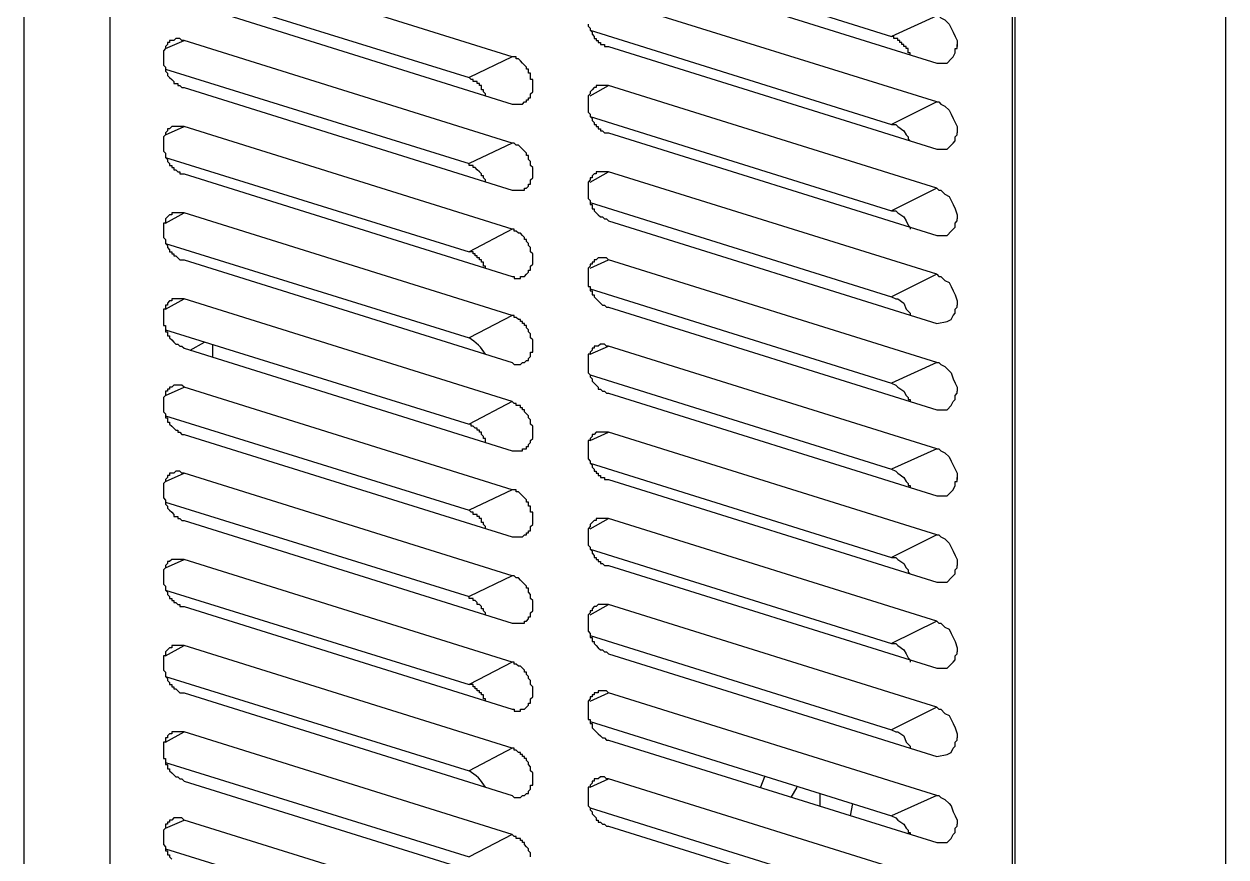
# Model space of a CAD drawing. Header units: millimetres. Extents: x 2689 to 2999, y 977 to 1485.
# Drawn here: x 2757.8 to 2808.9, y 1078.5 to 1113.9 of the extents above; entities that cross this region are included whole.
import ezdxf

# ---------------------------------------------------------------- set-up
doc = ezdxf.new("R2010")
doc.units = ezdxf.units.MM
doc.layers.add('PDF_几何图形', color=7, linetype='Continuous')

msp = doc.modelspace()

# ---------------------------------------------------------------- linework, layer by layer
at = {"layer": 'PDF_几何图形', "lineweight": -3}
for points in [[(2757.764, 1036.04), (2757.764, 1159.613)], [(2808.904, 1011.517), (2808.904, 1152.195)], [(2761.429, 1046.949), (2761.429, 1146.435)], [(2799.828, 1034.905), (2799.828, 1134.305)], [(2799.915, 1134.392), (2799.915, 1034.993)], [(2781.85, 1117.375), (2794.679, 1113.36)], [(2778.534, 1112.488), (2764.571, 1116.851)], [(2782.636, 1116.589), (2796.599, 1112.226)], [(2763.786, 1115.629), (2776.701, 1111.615)], [(2796.599, 1110.568), (2782.636, 1114.931)], [(2764.571, 1114.844), (2778.534, 1110.48)], [(2781.763, 1113.884), (2781.763, 1113.797), (2781.85, 1113.709), (2781.85, 1113.622), (2781.938, 1113.535), (2781.938, 1113.448), (2782.025, 1113.36), (2782.025, 1113.273), (2782.112, 1113.273), (2782.112, 1113.186), (2782.199, 1113.186), (2782.199, 1113.099), (2782.287, 1113.099), (2782.287, 1113.011), (2782.374, 1113.011), (2782.461, 1113.011), (2782.461, 1112.924), (2782.548, 1112.924), (2782.636, 1112.924)], [(2796.599, 1114.233), (2794.679, 1113.36)], [(2796.599, 1114.233), (2796.686, 1114.233), (2796.773, 1114.146), (2796.948, 1114.059), (2797.122, 1113.884), (2797.21, 1113.709), (2797.297, 1113.535), (2797.384, 1113.36), (2797.471, 1113.186), (2797.471, 1112.924)], [(2781.85, 1113.622), (2794.679, 1109.608)], [(2795.464, 1112.575), (2795.464, 1112.662), (2795.377, 1112.662), (2795.377, 1112.749), (2795.377, 1112.837), (2795.29, 1112.837), (2795.29, 1112.924), (2795.202, 1112.924), (2795.202, 1113.011), (2795.115, 1113.011), (2795.115, 1113.099), (2795.028, 1113.099), (2795.028, 1113.186), (2794.941, 1113.186), (2794.941, 1113.273), (2794.853, 1113.273), (2794.766, 1113.273), (2794.766, 1113.36), (2794.679, 1113.36)], [(2764.571, 1113.186), (2764.484, 1113.186), (2764.396, 1113.273), (2764.309, 1113.273), (2764.222, 1113.273), (2764.135, 1113.186), (2764.047, 1113.186), (2763.96, 1113.186), (2763.96, 1113.099), (2763.873, 1113.099), (2763.873, 1113.011), (2763.786, 1112.924), (2763.786, 1112.837), (2763.698, 1112.749), (2763.698, 1112.662), (2763.698, 1112.575), (2763.698, 1112.488), (2763.698, 1112.4), (2763.698, 1112.313), (2763.698, 1112.226), (2763.698, 1112.139), (2763.786, 1112.051), (2763.786, 1111.964), (2763.786, 1111.877), (2763.873, 1111.789), (2763.873, 1111.702), (2763.96, 1111.615), (2764.047, 1111.528), (2764.135, 1111.44), (2764.135, 1111.353), (2764.222, 1111.353), (2764.309, 1111.353), (2764.309, 1111.266), (2764.396, 1111.266), (2764.484, 1111.179), (2764.571, 1111.179)], [(2763.786, 1112.837), (2764.571, 1113.186)], [(2778.534, 1108.822), (2764.571, 1113.186)], [(2782.636, 1112.924), (2796.599, 1108.561)], [(2797.035, 1112.226), (2797.21, 1112.4), (2797.297, 1112.488), (2797.384, 1112.662), (2797.384, 1112.749), (2797.384, 1112.837), (2797.471, 1112.837), (2797.471, 1113.011)], [(2778.534, 1112.488), (2776.701, 1111.615)], [(2778.534, 1110.48), (2778.621, 1110.48), (2778.709, 1110.48), (2778.796, 1110.48), (2778.883, 1110.48), (2778.97, 1110.48), (2779.058, 1110.568), (2779.145, 1110.568), (2779.145, 1110.655), (2779.232, 1110.655), (2779.232, 1110.742), (2779.319, 1110.742), (2779.319, 1110.83), (2779.319, 1110.917), (2779.407, 1111.004), (2779.407, 1111.091), (2779.407, 1111.179), (2779.407, 1111.266), (2779.407, 1111.353), (2779.407, 1111.44), (2779.407, 1111.528), (2779.319, 1111.528), (2779.319, 1111.615), (2779.319, 1111.702), (2779.319, 1111.79), (2779.232, 1111.79), (2779.232, 1111.877), (2779.232, 1111.964), (2779.145, 1111.964), (2779.145, 1112.051), (2779.058, 1112.139), (2778.97, 1112.226), (2778.883, 1112.313), (2778.796, 1112.4), (2778.709, 1112.4), (2778.709, 1112.488), (2778.621, 1112.488), (2778.534, 1112.488)], [(2763.786, 1111.964), (2776.701, 1107.95)], [(2796.599, 1112.226), (2797.035, 1112.226)], [(2777.4, 1110.83), (2777.4, 1110.917), (2777.312, 1111.004), (2777.312, 1111.091), (2777.225, 1111.091), (2777.225, 1111.179), (2777.225, 1111.266), (2777.138, 1111.266), (2777.138, 1111.353), (2777.05, 1111.353), (2777.05, 1111.44), (2776.963, 1111.44), (2776.876, 1111.44), (2776.876, 1111.528), (2776.789, 1111.528), (2776.701, 1111.615)], [(2764.571, 1111.179), (2778.534, 1106.815)], [(2782.636, 1111.266), (2782.548, 1111.266), (2782.461, 1111.266), (2782.374, 1111.266), (2782.287, 1111.266), (2782.199, 1111.266), (2782.112, 1111.266), (2782.112, 1111.179), (2782.025, 1111.179), (2781.938, 1111.091), (2781.85, 1111.004), (2781.85, 1110.917), (2781.763, 1110.83), (2781.763, 1110.742), (2781.763, 1110.655), (2781.763, 1110.568), (2781.763, 1110.48), (2781.763, 1110.393), (2781.763, 1110.306), (2781.763, 1110.219), (2781.763, 1110.131), (2781.85, 1110.044), (2781.85, 1109.957), (2781.938, 1109.87), (2781.938, 1109.782), (2782.025, 1109.695), (2782.025, 1109.608), (2782.112, 1109.608), (2782.112, 1109.52), (2782.199, 1109.52), (2782.199, 1109.433), (2782.287, 1109.433), (2782.287, 1109.346), (2782.374, 1109.346), (2782.461, 1109.259), (2782.548, 1109.259), (2782.636, 1109.259)], [(2781.85, 1110.83), (2782.636, 1111.266)], [(2796.599, 1106.902), (2782.636, 1111.266)], [(2796.599, 1110.568), (2794.679, 1109.608)], [(2796.599, 1110.568), (2796.686, 1110.568), (2796.773, 1110.48), (2796.948, 1110.393), (2797.122, 1110.219), (2797.21, 1110.044), (2797.297, 1109.87), (2797.384, 1109.695), (2797.471, 1109.52), (2797.471, 1109.259)], [(2781.85, 1109.957), (2794.679, 1105.942)], [(2764.571, 1109.52), (2764.484, 1109.52), (2764.396, 1109.52), (2764.309, 1109.52), (2764.222, 1109.52), (2764.135, 1109.52), (2764.047, 1109.52), (2763.96, 1109.433), (2763.873, 1109.433), (2763.873, 1109.346), (2763.786, 1109.259), (2763.786, 1109.171), (2763.698, 1109.084), (2763.698, 1108.997), (2763.698, 1108.91), (2763.698, 1108.822), (2763.698, 1108.735), (2763.698, 1108.648), (2763.698, 1108.561), (2763.698, 1108.473), (2763.786, 1108.386), (2763.786, 1108.299), (2763.786, 1108.211), (2763.873, 1108.124), (2763.873, 1108.037), (2763.96, 1107.95), (2763.96, 1107.862), (2764.047, 1107.862), (2764.047, 1107.775), (2764.135, 1107.775), (2764.135, 1107.688), (2764.222, 1107.688), (2764.309, 1107.601), (2764.396, 1107.601), (2764.396, 1107.513), (2764.484, 1107.513), (2764.571, 1107.513)], [(2763.786, 1109.171), (2764.571, 1109.52)], [(2778.534, 1105.157), (2764.571, 1109.52)], [(2782.636, 1109.259), (2796.599, 1104.895)], [(2794.679, 1109.608), (2794.853, 1109.608), (2794.941, 1109.52), (2795.202, 1109.346), (2795.29, 1109.171), (2795.377, 1109.084), (2795.377, 1108.997), (2795.464, 1108.91)], [(2797.035, 1108.561), (2797.21, 1108.735), (2797.297, 1108.822), (2797.384, 1108.91), (2797.384, 1109.084), (2797.471, 1109.171), (2797.471, 1109.259)], [(2778.534, 1108.822), (2776.701, 1107.95)], [(2778.534, 1106.815), (2778.621, 1106.815), (2778.709, 1106.815), (2778.796, 1106.815), (2778.883, 1106.815), (2778.97, 1106.815), (2779.058, 1106.815), (2779.058, 1106.902), (2779.145, 1106.902), (2779.232, 1106.99), (2779.232, 1107.077), (2779.319, 1107.077), (2779.319, 1107.164), (2779.319, 1107.251), (2779.407, 1107.339), (2779.407, 1107.426), (2779.407, 1107.513), (2779.407, 1107.601), (2779.407, 1107.688), (2779.407, 1107.775), (2779.319, 1107.862), (2779.319, 1107.95), (2779.319, 1108.037), (2779.232, 1108.124), (2779.232, 1108.211), (2779.232, 1108.299), (2779.145, 1108.299), (2779.145, 1108.386), (2779.058, 1108.473), (2778.97, 1108.561), (2778.883, 1108.648), (2778.796, 1108.735), (2778.709, 1108.735), (2778.621, 1108.822), (2778.534, 1108.822)], [(2763.786, 1108.211), (2776.701, 1104.197)], [(2796.599, 1108.561), (2797.035, 1108.561)], [(2777.4, 1107.164), (2777.4, 1107.251), (2777.312, 1107.339), (2777.312, 1107.426), (2777.225, 1107.426), (2777.225, 1107.513), (2777.138, 1107.601), (2777.05, 1107.688), (2776.963, 1107.775), (2776.876, 1107.775), (2776.876, 1107.862), (2776.789, 1107.862), (2776.701, 1107.862), (2776.701, 1107.95)], [(2764.571, 1107.513), (2778.534, 1103.15)], [(2782.636, 1107.601), (2782.548, 1107.601), (2782.461, 1107.601), (2782.374, 1107.601), (2782.287, 1107.601), (2782.199, 1107.601), (2782.112, 1107.601), (2782.112, 1107.513), (2782.025, 1107.513), (2781.938, 1107.426), (2781.938, 1107.339), (2781.85, 1107.339), (2781.85, 1107.251), (2781.763, 1107.164), (2781.763, 1107.077), (2781.763, 1106.99), (2781.763, 1106.902), (2781.763, 1106.815), (2781.763, 1106.728), (2781.763, 1106.641), (2781.763, 1106.553), (2781.763, 1106.466), (2781.85, 1106.379), (2781.85, 1106.292), (2781.85, 1106.204), (2781.938, 1106.204), (2781.938, 1106.117), (2781.938, 1106.03), (2782.025, 1106.03), (2782.025, 1105.942), (2782.112, 1105.855), (2782.199, 1105.768), (2782.287, 1105.681), (2782.374, 1105.681), (2782.461, 1105.593), (2782.548, 1105.593), (2782.636, 1105.506)], [(2781.85, 1107.164), (2782.636, 1107.601)], [(2796.599, 1103.237), (2782.636, 1107.601)], [(2796.599, 1106.902), (2794.679, 1105.942)], [(2796.599, 1106.902), (2796.686, 1106.815), (2796.773, 1106.815), (2796.948, 1106.641), (2797.122, 1106.553), (2797.21, 1106.379), (2797.297, 1106.204), (2797.384, 1106.03), (2797.471, 1105.768), (2797.471, 1105.593)], [(2781.85, 1106.292), (2794.679, 1102.277)], [(2764.571, 1105.855), (2764.484, 1105.855), (2764.396, 1105.855), (2764.309, 1105.855), (2764.222, 1105.855), (2764.135, 1105.855), (2764.047, 1105.855), (2764.047, 1105.768), (2763.96, 1105.768), (2763.873, 1105.681), (2763.786, 1105.593), (2763.786, 1105.506), (2763.786, 1105.419), (2763.698, 1105.419), (2763.698, 1105.332), (2763.698, 1105.244), (2763.698, 1105.157), (2763.698, 1105.07), (2763.698, 1104.982), (2763.698, 1104.895), (2763.698, 1104.808), (2763.786, 1104.721), (2763.786, 1104.633), (2763.786, 1104.546), (2763.873, 1104.459), (2763.873, 1104.372), (2763.96, 1104.284), (2763.96, 1104.197), (2764.047, 1104.197), (2764.047, 1104.11), (2764.135, 1104.11), (2764.135, 1104.023), (2764.222, 1104.023), (2764.309, 1103.935), (2764.396, 1103.848), (2764.484, 1103.848), (2764.571, 1103.848)], [(2763.786, 1105.419), (2764.571, 1105.855)], [(2778.534, 1101.492), (2764.571, 1105.855)], [(2794.679, 1105.942), (2794.853, 1105.942), (2794.941, 1105.855), (2795.202, 1105.681), (2795.29, 1105.506), (2795.377, 1105.332), (2795.464, 1105.244), (2795.464, 1105.157)], [(2778.534, 1105.157), (2776.701, 1104.197)], [(2778.534, 1103.15), (2778.621, 1103.15), (2778.621, 1103.063), (2778.709, 1103.063), (2778.796, 1103.063), (2778.883, 1103.063), (2778.883, 1103.15), (2778.97, 1103.15), (2779.058, 1103.15), (2779.145, 1103.237), (2779.232, 1103.324), (2779.232, 1103.412), (2779.319, 1103.412), (2779.319, 1103.499), (2779.319, 1103.586), (2779.407, 1103.673), (2779.407, 1103.761), (2779.407, 1103.848), (2779.407, 1103.935), (2779.407, 1104.023), (2779.407, 1104.11), (2779.319, 1104.197), (2779.319, 1104.284), (2779.319, 1104.372), (2779.232, 1104.459), (2779.232, 1104.546), (2779.145, 1104.633), (2779.145, 1104.721), (2779.058, 1104.721), (2779.058, 1104.808), (2778.97, 1104.895), (2778.883, 1104.983), (2778.796, 1104.983), (2778.709, 1105.07), (2778.621, 1105.07), (2778.621, 1105.157), (2778.534, 1105.157)], [(2782.636, 1105.506), (2796.599, 1101.143)], [(2797.035, 1104.895), (2797.21, 1105.07), (2797.297, 1105.157), (2797.384, 1105.244), (2797.384, 1105.332), (2797.384, 1105.419), (2797.471, 1105.506), (2797.471, 1105.593)], [(2796.599, 1104.895), (2797.035, 1104.895)], [(2763.786, 1104.546), (2776.701, 1100.532)], [(2777.4, 1103.499), (2777.4, 1103.586), (2777.312, 1103.586), (2777.312, 1103.673), (2777.312, 1103.761), (2777.225, 1103.761), (2777.225, 1103.848), (2777.138, 1103.848), (2777.138, 1103.935), (2777.05, 1103.935), (2777.05, 1104.023), (2776.963, 1104.023), (2776.963, 1104.11), (2776.876, 1104.11), (2776.876, 1104.197), (2776.789, 1104.197), (2776.701, 1104.197)], [(2764.571, 1103.848), (2778.534, 1099.485)], [(2782.636, 1103.848), (2782.548, 1103.935), (2782.461, 1103.935), (2782.374, 1103.935), (2782.287, 1103.935), (2782.199, 1103.935), (2782.112, 1103.848), (2782.025, 1103.848), (2782.025, 1103.761), (2781.938, 1103.761), (2781.938, 1103.673), (2781.85, 1103.673), (2781.85, 1103.586), (2781.763, 1103.499), (2781.763, 1103.412), (2781.763, 1103.324), (2781.763, 1103.237), (2781.763, 1103.15), (2781.763, 1103.063), (2781.763, 1102.975), (2781.763, 1102.888), (2781.763, 1102.801), (2781.763, 1102.713), (2781.85, 1102.713), (2781.85, 1102.626), (2781.85, 1102.539), (2781.938, 1102.539), (2781.938, 1102.452), (2781.938, 1102.364), (2782.025, 1102.364), (2782.025, 1102.277), (2782.112, 1102.19), (2782.199, 1102.103), (2782.287, 1102.015), (2782.374, 1101.928), (2782.461, 1101.928), (2782.548, 1101.841), (2782.636, 1101.841)], [(2781.85, 1103.499), (2782.636, 1103.848)], [(2796.599, 1099.485), (2782.636, 1103.848)], [(2796.599, 1103.237), (2794.679, 1102.277)], [(2796.599, 1103.237), (2796.686, 1103.15), (2796.773, 1103.15), (2796.948, 1102.975), (2797.122, 1102.888), (2797.21, 1102.713), (2797.297, 1102.539), (2797.384, 1102.364), (2797.471, 1102.103), (2797.471, 1101.928)], [(2781.85, 1102.626), (2794.679, 1098.612)], [(2764.571, 1102.19), (2764.484, 1102.19), (2764.396, 1102.19), (2764.309, 1102.19), (2764.222, 1102.19), (2764.135, 1102.19), (2764.047, 1102.19), (2764.047, 1102.103), (2763.96, 1102.103), (2763.873, 1102.015), (2763.873, 1101.928), (2763.786, 1101.928), (2763.786, 1101.841), (2763.786, 1101.754), (2763.698, 1101.754), (2763.698, 1101.666), (2763.698, 1101.579), (2763.698, 1101.492), (2763.698, 1101.404), (2763.698, 1101.317), (2763.698, 1101.23), (2763.698, 1101.143), (2763.698, 1101.055), (2763.786, 1101.055), (2763.786, 1100.968), (2763.786, 1100.881), (2763.786, 1100.794), (2763.873, 1100.794), (2763.873, 1100.706), (2763.873, 1100.619), (2763.96, 1100.619), (2763.96, 1100.532), (2764.047, 1100.445), (2764.135, 1100.357), (2764.222, 1100.27), (2764.309, 1100.27), (2764.396, 1100.183), (2764.484, 1100.183), (2764.571, 1100.095)], [(2763.786, 1101.754), (2764.571, 1102.19)], [(2778.534, 1097.826), (2764.571, 1102.19)], [(2794.679, 1102.277), (2794.853, 1102.19), (2794.941, 1102.19), (2795.202, 1102.015), (2795.29, 1101.754), (2795.377, 1101.666), (2795.464, 1101.579), (2795.464, 1101.492)], [(2782.636, 1101.841), (2796.599, 1097.477)], [(2797.035, 1101.23), (2797.21, 1101.317), (2797.297, 1101.492), (2797.384, 1101.579), (2797.384, 1101.666), (2797.384, 1101.754), (2797.471, 1101.841), (2797.471, 1101.928)], [(2778.534, 1101.492), (2776.701, 1100.532)], [(2778.534, 1099.485), (2778.621, 1099.397), (2778.709, 1099.397), (2778.796, 1099.397), (2778.883, 1099.397), (2778.97, 1099.485), (2779.058, 1099.485), (2779.145, 1099.572), (2779.232, 1099.572), (2779.232, 1099.659), (2779.319, 1099.746), (2779.319, 1099.834), (2779.319, 1099.921), (2779.407, 1099.921), (2779.407, 1100.008), (2779.407, 1100.095), (2779.407, 1100.183), (2779.407, 1100.27), (2779.407, 1100.357), (2779.407, 1100.444), (2779.319, 1100.532), (2779.319, 1100.619), (2779.319, 1100.706), (2779.232, 1100.794), (2779.232, 1100.881), (2779.145, 1100.968), (2779.145, 1101.055), (2779.058, 1101.055), (2779.058, 1101.143), (2778.97, 1101.143), (2778.97, 1101.23), (2778.883, 1101.23), (2778.883, 1101.317), (2778.796, 1101.317), (2778.709, 1101.404), (2778.621, 1101.404), (2778.621, 1101.492), (2778.534, 1101.492)], [(2796.599, 1101.143), (2797.035, 1101.23)], [(2763.786, 1100.881), (2776.701, 1096.866)], [(2764.571, 1100.095), (2778.534, 1095.732)], [(2764.833, 1100.008), (2765.444, 1100.357)], [(2765.793, 1099.746), (2765.793, 1100.27)], [(2782.636, 1100.183), (2782.548, 1100.183), (2782.461, 1100.27), (2782.374, 1100.27), (2782.287, 1100.27), (2782.199, 1100.183), (2782.112, 1100.183), (2782.025, 1100.183), (2782.025, 1100.095), (2781.938, 1100.095), (2781.938, 1100.008), (2781.85, 1099.921), (2781.85, 1099.834), (2781.763, 1099.834), (2781.763, 1099.746), (2781.763, 1099.659), (2781.763, 1099.572), (2781.763, 1099.485), (2781.763, 1099.397), (2781.763, 1099.31), (2781.763, 1099.223), (2781.763, 1099.135), (2781.763, 1099.048), (2781.85, 1098.961), (2781.85, 1098.874), (2781.938, 1098.786), (2781.938, 1098.699), (2782.025, 1098.612), (2782.112, 1098.525), (2782.199, 1098.437), (2782.199, 1098.35), (2782.287, 1098.35), (2782.374, 1098.263), (2782.461, 1098.263), (2782.548, 1098.175), (2782.636, 1098.175)], [(2781.85, 1099.834), (2782.636, 1100.183)], [(2796.599, 1095.819), (2782.636, 1100.183)], [(2796.599, 1099.485), (2794.679, 1098.612)], [(2796.599, 1099.485), (2796.686, 1099.485), (2796.773, 1099.397), (2796.948, 1099.31), (2797.122, 1099.135), (2797.21, 1099.048), (2797.297, 1098.786), (2797.384, 1098.612), (2797.471, 1098.437), (2797.471, 1098.263)], [(2764.571, 1098.437), (2764.484, 1098.525), (2764.396, 1098.525), (2764.309, 1098.525), (2764.222, 1098.525), (2764.135, 1098.525), (2764.047, 1098.437), (2763.96, 1098.437), (2763.96, 1098.35), (2763.873, 1098.35), (2763.873, 1098.263), (2763.786, 1098.263), (2763.786, 1098.175), (2763.786, 1098.088), (2763.698, 1098.001), (2763.698, 1097.914), (2763.698, 1097.826), (2763.698, 1097.739), (2763.698, 1097.652), (2763.698, 1097.565), (2763.698, 1097.477), (2763.698, 1097.39), (2763.786, 1097.303), (2763.786, 1097.216), (2763.786, 1097.128), (2763.873, 1097.128), (2763.873, 1097.041), (2763.873, 1096.954), (2763.96, 1096.954), (2763.96, 1096.866), (2764.047, 1096.779), (2764.135, 1096.692), (2764.222, 1096.605), (2764.309, 1096.605), (2764.309, 1096.517), (2764.396, 1096.517), (2764.484, 1096.43), (2764.571, 1096.43)], [(2781.85, 1098.961), (2794.679, 1094.947)], [(2794.679, 1098.612), (2794.853, 1098.525), (2794.941, 1098.437), (2795.202, 1098.263), (2795.29, 1098.088), (2795.377, 1098.001), (2795.377, 1097.914), (2795.464, 1097.914), (2795.464, 1097.826)], [(2763.786, 1098.088), (2764.571, 1098.437)], [(2778.534, 1094.074), (2764.571, 1098.437)], [(2782.636, 1098.175), (2796.599, 1093.812)], [(2797.035, 1097.477), (2797.21, 1097.652), (2797.297, 1097.826), (2797.384, 1097.914), (2797.384, 1098.001), (2797.384, 1098.088), (2797.471, 1098.175), (2797.471, 1098.263)], [(2778.534, 1097.826), (2776.701, 1096.866)], [(2778.534, 1095.732), (2778.621, 1095.732), (2778.709, 1095.732), (2778.796, 1095.732), (2778.883, 1095.732), (2778.97, 1095.732), (2778.97, 1095.819), (2779.058, 1095.819), (2779.145, 1095.819), (2779.145, 1095.906), (2779.232, 1095.906), (2779.232, 1095.994), (2779.319, 1096.081), (2779.319, 1096.168), (2779.407, 1096.256), (2779.407, 1096.343), (2779.407, 1096.43), (2779.407, 1096.517), (2779.407, 1096.605), (2779.407, 1096.692), (2779.407, 1096.779), (2779.319, 1096.866), (2779.319, 1096.954), (2779.319, 1097.041), (2779.232, 1097.128), (2779.232, 1097.216), (2779.145, 1097.303), (2779.058, 1097.39), (2779.058, 1097.477), (2778.97, 1097.477), (2778.97, 1097.565), (2778.883, 1097.565), (2778.883, 1097.652), (2778.796, 1097.652), (2778.709, 1097.652), (2778.709, 1097.739), (2778.621, 1097.739), (2778.534, 1097.826)], [(2796.599, 1097.477), (2797.035, 1097.477)], [(2763.786, 1097.216), (2776.701, 1093.201)], [(2777.4, 1096.081), (2777.4, 1096.168), (2777.4, 1096.256), (2777.312, 1096.256), (2777.312, 1096.343), (2777.225, 1096.43), (2777.225, 1096.517), (2777.138, 1096.517), (2777.138, 1096.605), (2777.05, 1096.605), (2777.05, 1096.692), (2776.963, 1096.692), (2776.876, 1096.779), (2776.789, 1096.779), (2776.789, 1096.866), (2776.701, 1096.866)], [(2782.636, 1096.517), (2782.548, 1096.517), (2782.461, 1096.517), (2782.374, 1096.517), (2782.287, 1096.517), (2782.199, 1096.517), (2782.112, 1096.517), (2782.025, 1096.43), (2781.938, 1096.43), (2781.938, 1096.343), (2781.85, 1096.256), (2781.85, 1096.168), (2781.763, 1096.168), (2781.763, 1096.081), (2781.763, 1095.994), (2781.763, 1095.906), (2781.763, 1095.819), (2781.763, 1095.732), (2781.763, 1095.645), (2781.763, 1095.557), (2781.763, 1095.47), (2781.763, 1095.383), (2781.85, 1095.296), (2781.85, 1095.208), (2781.938, 1095.121), (2781.938, 1095.034), (2782.025, 1094.947), (2782.025, 1094.859), (2782.112, 1094.859), (2782.112, 1094.772), (2782.199, 1094.772), (2782.199, 1094.685), (2782.287, 1094.685), (2782.287, 1094.597), (2782.374, 1094.597), (2782.461, 1094.597), (2782.461, 1094.51), (2782.548, 1094.51), (2782.636, 1094.51)], [(2781.85, 1096.168), (2782.636, 1096.517)], [(2796.599, 1092.154), (2782.636, 1096.517)], [(2764.571, 1096.43), (2778.534, 1092.067)], [(2796.599, 1095.819), (2794.679, 1094.947)], [(2796.599, 1095.819), (2796.686, 1095.819), (2796.773, 1095.732), (2796.948, 1095.645), (2797.122, 1095.47), (2797.21, 1095.296), (2797.297, 1095.121), (2797.384, 1094.947), (2797.471, 1094.772), (2797.471, 1094.51)], [(2781.85, 1095.208), (2794.679, 1091.194)], [(2794.679, 1094.947), (2794.853, 1094.859), (2794.941, 1094.772), (2795.202, 1094.597), (2795.29, 1094.423), (2795.377, 1094.336), (2795.377, 1094.248), (2795.464, 1094.248), (2795.464, 1094.161)], [(2764.571, 1094.772), (2764.484, 1094.772), (2764.396, 1094.859), (2764.309, 1094.859), (2764.222, 1094.859), (2764.135, 1094.772), (2764.047, 1094.772), (2763.96, 1094.772), (2763.96, 1094.685), (2763.873, 1094.685), (2763.873, 1094.597), (2763.786, 1094.51), (2763.786, 1094.423), (2763.698, 1094.336), (2763.698, 1094.248), (2763.698, 1094.161), (2763.698, 1094.074), (2763.698, 1093.987), (2763.698, 1093.899), (2763.698, 1093.812), (2763.698, 1093.725), (2763.786, 1093.637), (2763.786, 1093.55), (2763.786, 1093.463), (2763.873, 1093.376), (2763.873, 1093.288), (2763.96, 1093.201), (2764.047, 1093.114), (2764.135, 1093.027), (2764.135, 1092.939), (2764.222, 1092.939), (2764.309, 1092.939), (2764.309, 1092.852), (2764.396, 1092.852), (2764.484, 1092.765), (2764.571, 1092.765)], [(2763.786, 1094.423), (2764.571, 1094.772)], [(2778.534, 1090.409), (2764.571, 1094.772)], [(2782.636, 1094.51), (2796.599, 1090.147)], [(2797.035, 1093.812), (2797.21, 1093.987), (2797.297, 1094.074), (2797.384, 1094.248), (2797.384, 1094.336), (2797.384, 1094.423), (2797.471, 1094.423), (2797.471, 1094.597)], [(2778.534, 1094.074), (2776.701, 1093.201)], [(2778.534, 1092.067), (2778.621, 1092.067), (2778.709, 1092.067), (2778.796, 1092.067), (2778.883, 1092.067), (2778.97, 1092.067), (2779.058, 1092.154), (2779.145, 1092.154), (2779.145, 1092.241), (2779.232, 1092.241), (2779.232, 1092.328), (2779.319, 1092.328), (2779.319, 1092.416), (2779.319, 1092.503), (2779.407, 1092.59), (2779.407, 1092.678), (2779.407, 1092.765), (2779.407, 1092.852), (2779.407, 1092.939), (2779.407, 1093.027), (2779.407, 1093.114), (2779.319, 1093.114), (2779.319, 1093.201), (2779.319, 1093.288), (2779.319, 1093.376), (2779.232, 1093.376), (2779.232, 1093.463), (2779.232, 1093.55), (2779.145, 1093.55), (2779.145, 1093.638), (2779.058, 1093.725), (2778.97, 1093.812), (2778.883, 1093.899), (2778.796, 1093.987), (2778.709, 1093.987), (2778.709, 1094.074), (2778.621, 1094.074), (2778.534, 1094.074)], [(2763.786, 1093.55), (2776.701, 1089.536)], [(2796.599, 1093.812), (2797.035, 1093.812)], [(2777.4, 1092.416), (2777.4, 1092.503), (2777.312, 1092.59), (2777.312, 1092.678), (2777.225, 1092.678), (2777.225, 1092.765), (2777.225, 1092.852), (2777.138, 1092.852), (2777.138, 1092.939), (2777.05, 1092.939), (2777.05, 1093.027), (2776.963, 1093.027), (2776.876, 1093.027), (2776.876, 1093.114), (2776.789, 1093.114), (2776.701, 1093.201)], [(2764.571, 1092.765), (2778.534, 1088.401)], [(2782.636, 1092.852), (2782.548, 1092.852), (2782.461, 1092.852), (2782.374, 1092.852), (2782.287, 1092.852), (2782.199, 1092.852), (2782.112, 1092.852), (2782.112, 1092.765), (2782.025, 1092.765), (2781.938, 1092.678), (2781.85, 1092.59), (2781.85, 1092.503), (2781.763, 1092.416), (2781.763, 1092.328), (2781.763, 1092.241), (2781.763, 1092.154), (2781.763, 1092.067), (2781.763, 1091.979), (2781.763, 1091.892), (2781.763, 1091.805), (2781.763, 1091.718), (2781.85, 1091.63), (2781.85, 1091.543), (2781.938, 1091.456), (2781.938, 1091.369), (2782.025, 1091.281), (2782.025, 1091.194), (2782.112, 1091.194), (2782.112, 1091.107), (2782.199, 1091.107), (2782.199, 1091.019), (2782.287, 1091.019), (2782.287, 1090.932), (2782.374, 1090.932), (2782.461, 1090.845), (2782.548, 1090.845), (2782.636, 1090.845)], [(2781.85, 1092.416), (2782.636, 1092.852)], [(2796.599, 1088.489), (2782.636, 1092.852)], [(2796.599, 1092.154), (2794.679, 1091.194)], [(2796.599, 1092.154), (2796.686, 1092.154), (2796.773, 1092.067), (2796.948, 1091.979), (2797.122, 1091.805), (2797.21, 1091.63), (2797.297, 1091.456), (2797.384, 1091.281), (2797.471, 1091.107), (2797.471, 1090.845)], [(2781.85, 1091.543), (2794.679, 1087.529)], [(2764.571, 1091.107), (2764.484, 1091.107), (2764.396, 1091.107), (2764.309, 1091.107), (2764.222, 1091.107), (2764.135, 1091.107), (2764.047, 1091.107), (2763.96, 1091.019), (2763.873, 1091.019), (2763.873, 1090.932), (2763.786, 1090.845), (2763.786, 1090.758), (2763.698, 1090.67), (2763.698, 1090.583), (2763.698, 1090.496), (2763.698, 1090.409), (2763.698, 1090.321), (2763.698, 1090.234), (2763.698, 1090.147), (2763.698, 1090.059), (2763.786, 1089.972), (2763.786, 1089.885), (2763.786, 1089.798), (2763.873, 1089.71), (2763.873, 1089.623), (2763.96, 1089.536), (2763.96, 1089.449), (2764.047, 1089.449), (2764.047, 1089.361), (2764.135, 1089.361), (2764.135, 1089.274), (2764.222, 1089.274), (2764.309, 1089.187), (2764.396, 1089.187), (2764.396, 1089.1), (2764.484, 1089.1), (2764.571, 1089.1)], [(2763.786, 1090.758), (2764.571, 1091.107)], [(2778.534, 1086.743), (2764.571, 1091.107)], [(2782.636, 1090.845), (2796.599, 1086.481)], [(2794.679, 1091.194), (2794.853, 1091.194), (2794.941, 1091.107), (2795.202, 1090.932), (2795.29, 1090.758), (2795.377, 1090.67), (2795.377, 1090.583), (2795.464, 1090.496)], [(2797.035, 1090.147), (2797.21, 1090.321), (2797.297, 1090.409), (2797.384, 1090.496), (2797.384, 1090.67), (2797.471, 1090.758), (2797.471, 1090.845)], [(2778.534, 1090.409), (2776.701, 1089.536)], [(2778.534, 1088.401), (2778.621, 1088.401), (2778.709, 1088.401), (2778.796, 1088.401), (2778.883, 1088.401), (2778.97, 1088.401), (2779.058, 1088.401), (2779.058, 1088.489), (2779.145, 1088.489), (2779.232, 1088.576), (2779.232, 1088.663), (2779.319, 1088.663), (2779.319, 1088.75), (2779.319, 1088.838), (2779.407, 1088.925), (2779.407, 1089.012), (2779.407, 1089.1), (2779.407, 1089.187), (2779.407, 1089.274), (2779.407, 1089.361), (2779.319, 1089.449), (2779.319, 1089.536), (2779.319, 1089.623), (2779.232, 1089.71), (2779.232, 1089.798), (2779.232, 1089.885), (2779.145, 1089.885), (2779.145, 1089.972), (2779.058, 1090.059), (2778.97, 1090.147), (2778.883, 1090.234), (2778.796, 1090.321), (2778.709, 1090.321), (2778.621, 1090.409), (2778.534, 1090.409)], [(2763.786, 1089.798), (2776.701, 1085.783)], [(2796.599, 1090.147), (2797.035, 1090.147)], [(2777.4, 1088.75), (2777.4, 1088.838), (2777.312, 1088.925), (2777.312, 1089.012), (2777.225, 1089.012), (2777.225, 1089.1), (2777.138, 1089.187), (2777.05, 1089.187), (2777.05, 1089.274), (2776.963, 1089.361), (2776.876, 1089.361), (2776.876, 1089.449), (2776.789, 1089.449), (2776.701, 1089.449), (2776.701, 1089.536)], [(2764.571, 1089.1), (2778.534, 1084.736)], [(2782.636, 1089.187), (2782.548, 1089.187), (2782.461, 1089.187), (2782.374, 1089.187), (2782.287, 1089.187), (2782.199, 1089.187), (2782.112, 1089.1), (2782.025, 1089.1), (2781.938, 1089.012), (2781.938, 1088.925), (2781.85, 1088.925), (2781.85, 1088.838), (2781.763, 1088.75), (2781.763, 1088.663), (2781.763, 1088.576), (2781.763, 1088.489), (2781.763, 1088.401), (2781.763, 1088.314), (2781.763, 1088.227), (2781.763, 1088.14), (2781.763, 1088.052), (2781.85, 1087.965), (2781.85, 1087.878), (2781.85, 1087.79), (2781.938, 1087.79), (2781.938, 1087.703), (2781.938, 1087.616), (2782.025, 1087.616), (2782.025, 1087.529), (2782.112, 1087.441), (2782.199, 1087.354), (2782.287, 1087.267), (2782.374, 1087.267), (2782.461, 1087.18), (2782.548, 1087.18), (2782.636, 1087.092)], [(2781.85, 1088.75), (2782.636, 1089.187)], [(2796.599, 1084.823), (2782.636, 1089.187)], [(2796.599, 1088.489), (2794.679, 1087.529)], [(2796.599, 1088.489), (2796.686, 1088.401), (2796.773, 1088.401), (2796.948, 1088.227), (2797.122, 1088.14), (2797.21, 1087.965), (2797.297, 1087.79), (2797.384, 1087.616), (2797.471, 1087.354), (2797.471, 1087.18)], [(2781.85, 1087.878), (2794.679, 1083.863)], [(2764.571, 1087.441), (2764.484, 1087.441), (2764.396, 1087.441), (2764.309, 1087.441), (2764.222, 1087.441), (2764.135, 1087.441), (2764.047, 1087.441), (2764.047, 1087.354), (2763.96, 1087.354), (2763.873, 1087.267), (2763.786, 1087.18), (2763.786, 1087.092), (2763.786, 1087.005), (2763.698, 1087.005), (2763.698, 1086.918), (2763.698, 1086.831), (2763.698, 1086.743), (2763.698, 1086.656), (2763.698, 1086.569), (2763.698, 1086.481), (2763.698, 1086.394), (2763.786, 1086.307), (2763.786, 1086.22), (2763.786, 1086.132), (2763.873, 1086.045), (2763.873, 1085.958), (2763.96, 1085.871), (2763.96, 1085.783), (2764.047, 1085.783), (2764.047, 1085.696), (2764.135, 1085.696), (2764.135, 1085.609), (2764.222, 1085.609), (2764.309, 1085.521), (2764.396, 1085.434), (2764.484, 1085.434), (2764.571, 1085.434)], [(2763.786, 1087.005), (2764.571, 1087.441)], [(2778.534, 1083.078), (2764.571, 1087.441)], [(2794.679, 1087.529), (2794.853, 1087.529), (2794.941, 1087.441), (2795.202, 1087.267), (2795.29, 1087.092), (2795.377, 1086.918), (2795.464, 1086.831), (2795.464, 1086.743)], [(2778.534, 1086.743), (2776.701, 1085.783)], [(2778.534, 1084.736), (2778.621, 1084.736), (2778.621, 1084.649), (2778.709, 1084.649), (2778.796, 1084.649), (2778.883, 1084.649), (2778.883, 1084.736), (2778.97, 1084.736), (2779.058, 1084.736), (2779.145, 1084.823), (2779.232, 1084.911), (2779.232, 1084.998), (2779.319, 1084.998), (2779.319, 1085.085), (2779.319, 1085.172), (2779.407, 1085.26), (2779.407, 1085.347), (2779.407, 1085.434), (2779.407, 1085.521), (2779.407, 1085.609), (2779.407, 1085.696), (2779.319, 1085.783), (2779.319, 1085.871), (2779.319, 1085.958), (2779.232, 1086.045), (2779.232, 1086.132), (2779.145, 1086.22), (2779.145, 1086.307), (2779.058, 1086.307), (2779.058, 1086.394), (2778.97, 1086.481), (2778.883, 1086.569), (2778.796, 1086.569), (2778.709, 1086.656), (2778.621, 1086.656), (2778.621, 1086.743), (2778.534, 1086.743)], [(2782.636, 1087.092), (2796.599, 1082.729)], [(2797.035, 1086.481), (2797.21, 1086.656), (2797.297, 1086.743), (2797.384, 1086.831), (2797.384, 1086.918), (2797.384, 1087.005), (2797.471, 1087.092), (2797.471, 1087.18)], [(2796.599, 1086.481), (2797.035, 1086.481)], [(2763.786, 1086.132), (2776.701, 1082.118)], [(2777.4, 1085.085), (2777.4, 1085.172), (2777.312, 1085.172), (2777.312, 1085.26), (2777.312, 1085.347), (2777.225, 1085.347), (2777.225, 1085.434), (2777.138, 1085.434), (2777.138, 1085.521), (2777.05, 1085.521), (2777.05, 1085.609), (2776.963, 1085.609), (2776.963, 1085.696), (2776.876, 1085.696), (2776.876, 1085.783), (2776.789, 1085.783), (2776.701, 1085.783)], [(2764.571, 1085.434), (2778.534, 1081.071)], [(2782.636, 1085.434), (2782.548, 1085.521), (2782.461, 1085.521), (2782.374, 1085.521), (2782.287, 1085.521), (2782.199, 1085.521), (2782.199, 1085.434), (2782.112, 1085.434), (2782.025, 1085.434), (2782.025, 1085.347), (2781.938, 1085.347), (2781.938, 1085.26), (2781.85, 1085.26), (2781.85, 1085.172), (2781.763, 1085.085), (2781.763, 1084.998), (2781.763, 1084.911), (2781.763, 1084.823), (2781.763, 1084.736), (2781.763, 1084.649), (2781.763, 1084.562), (2781.763, 1084.474), (2781.763, 1084.387), (2781.763, 1084.3), (2781.85, 1084.3), (2781.85, 1084.212), (2781.85, 1084.125), (2781.938, 1084.125), (2781.938, 1084.038), (2781.938, 1083.951), (2782.025, 1083.863), (2782.112, 1083.776), (2782.199, 1083.689), (2782.287, 1083.602), (2782.374, 1083.514), (2782.461, 1083.514), (2782.548, 1083.427), (2782.636, 1083.427)], [(2781.85, 1085.085), (2782.636, 1085.434)], [(2796.599, 1081.071), (2782.636, 1085.434)], [(2796.599, 1084.823), (2794.679, 1083.863)], [(2796.599, 1084.823), (2796.686, 1084.736), (2796.773, 1084.736), (2796.948, 1084.562), (2797.122, 1084.474), (2797.21, 1084.3), (2797.297, 1084.125), (2797.384, 1083.951), (2797.471, 1083.689), (2797.471, 1083.514)], [(2781.85, 1084.212), (2794.679, 1080.198)], [(2764.571, 1083.776), (2764.484, 1083.776), (2764.396, 1083.776), (2764.309, 1083.776), (2764.222, 1083.776), (2764.135, 1083.776), (2764.047, 1083.776), (2764.047, 1083.689), (2763.96, 1083.689), (2763.873, 1083.602), (2763.873, 1083.514), (2763.786, 1083.514), (2763.786, 1083.427), (2763.786, 1083.34), (2763.698, 1083.34), (2763.698, 1083.252), (2763.698, 1083.165), (2763.698, 1083.078), (2763.698, 1082.991), (2763.698, 1082.903), (2763.698, 1082.816), (2763.698, 1082.729), (2763.698, 1082.642), (2763.786, 1082.642), (2763.786, 1082.554), (2763.786, 1082.467), (2763.786, 1082.38), (2763.873, 1082.38), (2763.873, 1082.293), (2763.873, 1082.205), (2763.96, 1082.205), (2763.96, 1082.118), (2764.047, 1082.031), (2764.135, 1081.943), (2764.222, 1081.856), (2764.309, 1081.856), (2764.396, 1081.769), (2764.484, 1081.769), (2764.571, 1081.682)], [(2763.786, 1083.34), (2764.571, 1083.776)], [(2778.534, 1079.413), (2764.571, 1083.776)], [(2794.679, 1083.863), (2794.853, 1083.776), (2794.941, 1083.776), (2795.202, 1083.602), (2795.29, 1083.34), (2795.377, 1083.252), (2795.464, 1083.165), (2795.464, 1083.078)], [(2782.636, 1083.427), (2796.599, 1079.064)], [(2797.035, 1082.816), (2797.21, 1082.903), (2797.297, 1083.078), (2797.384, 1083.165), (2797.384, 1083.252), (2797.384, 1083.34), (2797.471, 1083.427), (2797.471, 1083.514)], [(2778.534, 1083.078), (2776.701, 1082.118)], [(2778.534, 1081.071), (2778.621, 1080.983), (2778.709, 1080.983), (2778.796, 1080.983), (2778.883, 1080.983), (2778.97, 1081.071), (2779.058, 1081.071), (2779.145, 1081.158), (2779.232, 1081.158), (2779.232, 1081.245), (2779.319, 1081.333), (2779.319, 1081.42), (2779.319, 1081.507), (2779.407, 1081.507), (2779.407, 1081.594), (2779.407, 1081.682), (2779.407, 1081.769), (2779.407, 1081.856), (2779.407, 1081.943), (2779.407, 1082.031), (2779.319, 1082.118), (2779.319, 1082.205), (2779.319, 1082.293), (2779.232, 1082.38), (2779.232, 1082.467), (2779.145, 1082.554), (2779.145, 1082.642), (2779.058, 1082.642), (2779.058, 1082.729), (2778.97, 1082.729), (2778.97, 1082.816), (2778.883, 1082.816), (2778.883, 1082.903), (2778.796, 1082.903), (2778.709, 1082.991), (2778.621, 1082.991), (2778.621, 1083.078), (2778.534, 1083.078)], [(2796.599, 1082.729), (2797.035, 1082.816)], [(2763.786, 1082.467), (2776.701, 1078.453)], [(2764.571, 1081.682), (2778.534, 1077.318)], [(2782.636, 1081.769), (2782.548, 1081.769), (2782.461, 1081.856), (2782.374, 1081.856), (2782.287, 1081.856), (2782.199, 1081.769), (2782.112, 1081.769), (2782.025, 1081.769), (2782.025, 1081.682), (2781.938, 1081.682), (2781.938, 1081.594), (2781.85, 1081.507), (2781.85, 1081.42), (2781.763, 1081.42), (2781.763, 1081.333), (2781.763, 1081.245), (2781.763, 1081.158), (2781.763, 1081.071), (2781.763, 1080.983), (2781.763, 1080.896), (2781.763, 1080.809), (2781.763, 1080.722), (2781.763, 1080.634), (2781.85, 1080.547), (2781.85, 1080.46), (2781.938, 1080.373), (2781.938, 1080.285), (2782.025, 1080.198), (2782.112, 1080.111), (2782.112, 1080.024), (2782.199, 1080.024), (2782.199, 1079.936), (2782.287, 1079.936), (2782.374, 1079.849), (2782.461, 1079.849), (2782.548, 1079.762), (2782.636, 1079.762)], [(2781.85, 1081.42), (2782.636, 1081.769)], [(2796.599, 1077.405), (2782.636, 1081.769)], [(2789.268, 1081.856), (2789.094, 1081.42)], [(2790.403, 1080.984), (2790.664, 1081.42)], [(2791.624, 1081.158), (2791.624, 1080.634)], [(2792.933, 1080.198), (2793.021, 1080.722)], [(2796.599, 1081.071), (2794.679, 1080.198)], [(2796.599, 1081.071), (2796.686, 1081.071), (2796.773, 1080.983), (2796.948, 1080.896), (2797.122, 1080.722), (2797.21, 1080.634), (2797.297, 1080.373), (2797.384, 1080.198), (2797.471, 1080.024), (2797.471, 1079.849)], [(2764.571, 1080.024), (2764.484, 1080.111), (2764.396, 1080.111), (2764.309, 1080.111), (2764.222, 1080.111), (2764.135, 1080.111), (2764.047, 1080.024), (2763.96, 1080.024), (2763.96, 1079.936), (2763.873, 1079.936), (2763.873, 1079.849), (2763.786, 1079.849), (2763.786, 1079.762), (2763.786, 1079.674), (2763.698, 1079.587), (2763.698, 1079.5), (2763.698, 1079.413), (2763.698, 1079.325), (2763.698, 1079.238), (2763.698, 1079.151), (2763.698, 1079.064), (2763.698, 1078.976), (2763.786, 1078.889), (2763.786, 1078.802), (2763.786, 1078.714), (2763.873, 1078.714), (2763.873, 1078.627), (2763.873, 1078.54), (2763.96, 1078.54), (2763.96, 1078.453), (2764.047, 1078.365)], [(2781.85, 1080.547), (2794.679, 1076.533)], [(2794.679, 1080.198), (2794.853, 1080.111), (2794.941, 1080.024), (2795.202, 1079.849), (2795.29, 1079.674), (2795.377, 1079.587), (2795.377, 1079.5), (2795.464, 1079.5), (2795.464, 1079.413)], [(2763.786, 1079.674), (2764.571, 1080.024)], [(2778.534, 1075.66), (2764.571, 1080.024)], [(2782.636, 1079.762), (2796.599, 1075.398)], [(2797.035, 1079.064), (2797.21, 1079.238), (2797.297, 1079.413), (2797.384, 1079.5), (2797.384, 1079.587), (2797.384, 1079.674), (2797.471, 1079.762), (2797.471, 1079.849)], [(2778.534, 1079.413), (2776.701, 1078.453)], [(2779.319, 1078.453), (2779.319, 1078.54), (2779.319, 1078.627), (2779.232, 1078.714), (2779.232, 1078.802), (2779.145, 1078.889), (2779.058, 1078.976), (2779.058, 1079.064), (2778.97, 1079.064), (2778.97, 1079.151), (2778.883, 1079.151), (2778.883, 1079.238), (2778.796, 1079.238), (2778.709, 1079.238), (2778.709, 1079.325), (2778.621, 1079.325), (2778.534, 1079.413)], [(2796.599, 1079.064), (2797.035, 1079.064)], [(2763.786, 1078.802), (2776.701, 1074.787)]]:
    msp.add_lwpolyline(points, dxfattribs=at)
for centre in [(2775.698, 1098.83), (2775.698, 1080.416)]:
    msp.add_arc(centre, 1.976, 30.5297, 59.4703, dxfattribs=at)

doc.saveas('drawing.dxf')
